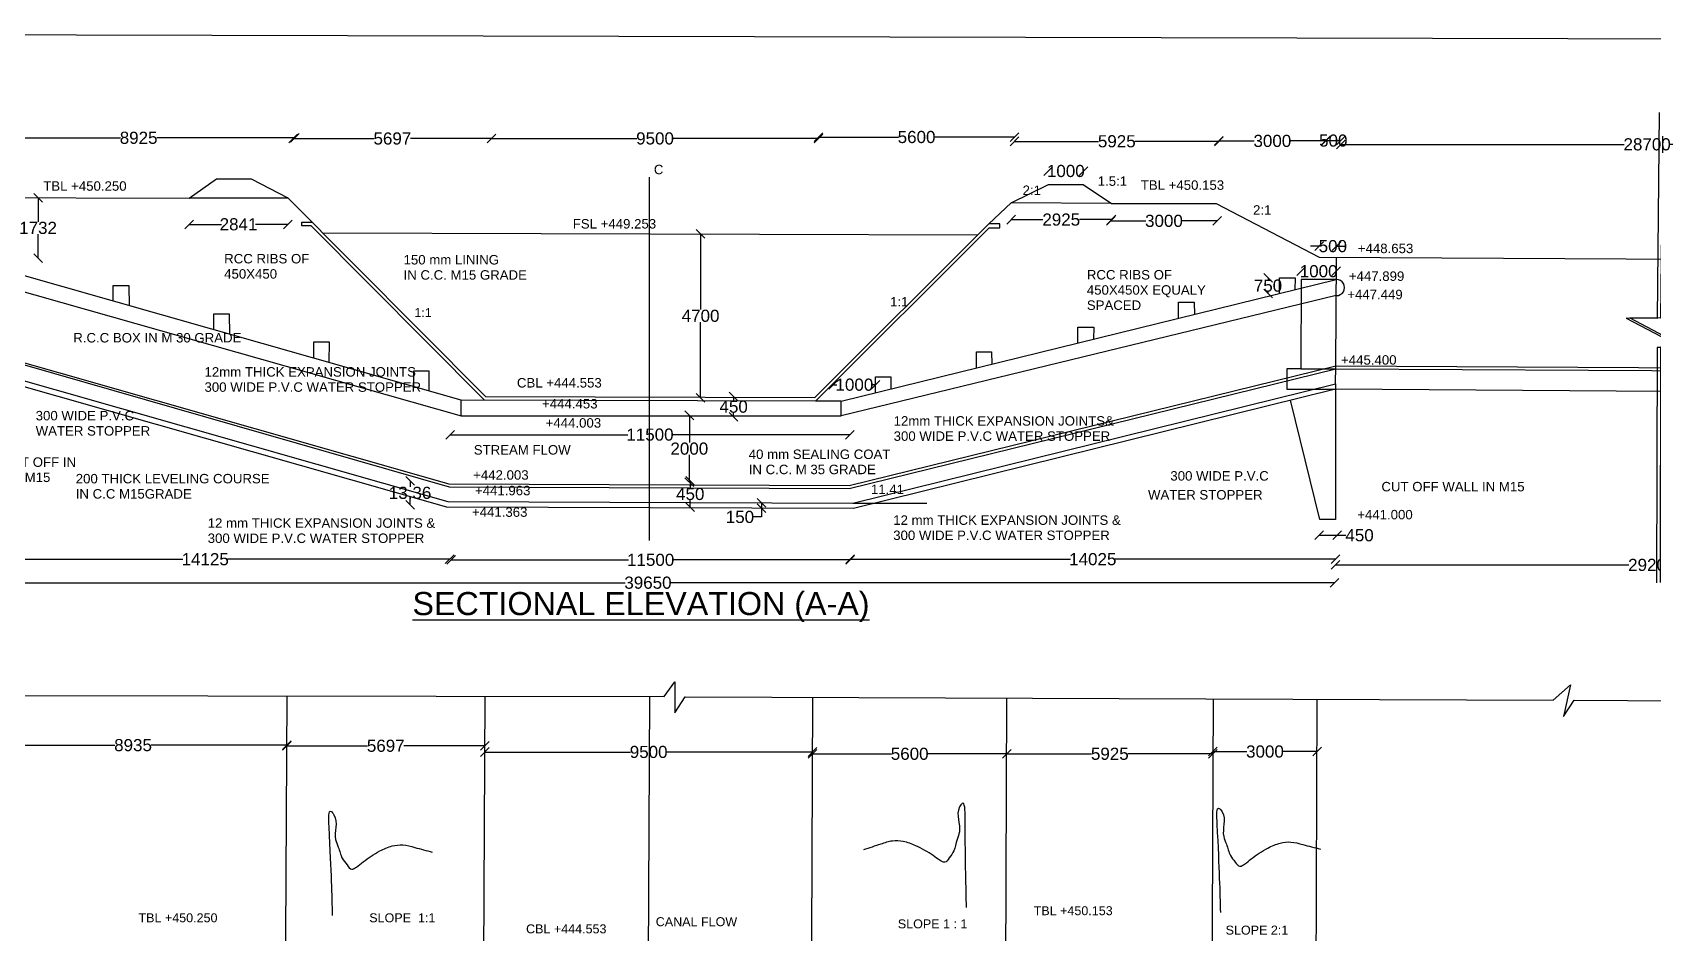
# Model space of a CAD drawing. Header units: metres. Extents: x -12667 to 104503, y -113799 to 12846.
# Drawn here: x 13412 to 60104, y -13110 to 12846 of the extents above; entities that cross this region are included whole.
import ezdxf

# ---------------------------------------------------------------- set-up
doc = ezdxf.new("R2010")
doc.units = ezdxf.units.M
doc.header["$MEASUREMENT"] = 0
doc.layers.add('DRAWING', color=7, linetype='Continuous')
doc.layers.get('0').off()
doc.styles.get("Standard").update_dxf_attribs({"font": 'ARIAL_1.TTF'})
doc.dimstyles.get("Standard").update_dxf_attribs({"dimtxt": 350, "dimasz": 250, "dimexe": 0.18, "dimexo": 0.0625, "dimgap": 0.09, "dimtad": 0, "dimtih": 1, "dimtoh": 1, "dimdec": 0, "dimzin": 0, "dimdsep": 46, "dimtxsty": 'Standard', "dimblk": 'OBLIQUE', "dimcen": 0, "dimse1": 1, "dimse2": 1, "dimadec": 0, "dimazin": 0, "dimtfac": 1, "dimtdec": 0, "dimtofl": 0, "dimtmove": 0, "dimatfit": 3, "dimfxl": 0, "dimtolj": 1, "dimtzin": 0, "dimarcsym": 0})

# ---------------------------------------------------------------- blocks, each defined once
blk = doc.blocks.new('_Oblique')
at = {"color": 0, "linetype": 'ByBlock', "lineweight": -2}
blk.add_line((-0.5, -0.5), (0.5, 0.5), dxfattribs=at)
blk = doc.blocks.new('*D31')
at = {"layer": 'Defpoints', "color": 0}
for p in [(20967, 9809), (11975, 9800), (20967, 9800)]:
    blk.add_point(p, dxfattribs=at)
at = {"layer": 'DRAWING', "color": 0, "lineweight": -2}
for p, q in [((11975, 9809), (15947, 9809)), ((20967, 9809), (16995, 9809))]:
    blk.add_line(p, q, dxfattribs=at)
at = {"layer": 'DRAWING', "color": 0, "lineweight": -2, "xscale": 250, "yscale": 250, "zscale": 250, "rotation": 180}
blk.add_blockref('_Oblique', (11975, 9809), dxfattribs=at)
at = {"layer": 'DRAWING', "color": 0, "lineweight": -2, "xscale": 250, "yscale": 250, "zscale": 250}
blk.add_blockref('_Oblique', (20967, 9809), dxfattribs=at)
at = {"layer": 'DRAWING', "color": 0, "insert": (16471, 9809), "char_height": 350, "attachment_point": 5}
blk.add_mtext('\\A1;8925', dxfattribs=at)
blk = doc.blocks.new('*D32')
at = {"layer": 'Defpoints', "color": 0}
for p in [(20926, 9809), (26632, 9809), (26632, 9789)]:
    blk.add_point(p, dxfattribs=at)
at = {"layer": 'DRAWING', "color": 0, "lineweight": -2}
for p, q in [((20926, 9789), (23256, 9789)), ((26632, 9789), (24302, 9789))]:
    blk.add_line(p, q, dxfattribs=at)
at = {"layer": 'DRAWING', "color": 0, "lineweight": -2, "xscale": 250, "yscale": 250, "zscale": 250, "rotation": 180}
blk.add_blockref('_Oblique', (20926, 9789), dxfattribs=at)
at = {"layer": 'DRAWING', "color": 0, "lineweight": -2, "xscale": 250, "yscale": 250, "zscale": 250}
blk.add_blockref('_Oblique', (26632, 9789), dxfattribs=at)
at = {"layer": 'DRAWING', "color": 0, "insert": (23779, 9789), "char_height": 350, "attachment_point": 5}
blk.add_mtext('\\A1;5697', dxfattribs=at)
blk = doc.blocks.new('*D33')
at = {"layer": 'Defpoints', "color": 0}
for p in [(26632, 9789), (36056, 9791), (36056, 9789)]:
    blk.add_point(p, dxfattribs=at)
at = {"layer": 'DRAWING', "color": 0, "lineweight": -2}
for p, q in [((26632, 9791), (30822, 9791)), ((36056, 9791), (31866, 9791))]:
    blk.add_line(p, q, dxfattribs=at)
at = {"layer": 'DRAWING', "color": 0, "lineweight": -2, "xscale": 250, "yscale": 250, "zscale": 250, "rotation": 180}
blk.add_blockref('_Oblique', (26632, 9791), dxfattribs=at)
at = {"layer": 'DRAWING', "color": 0, "lineweight": -2, "xscale": 250, "yscale": 250, "zscale": 250}
blk.add_blockref('_Oblique', (36056, 9791), dxfattribs=at)
at = {"layer": 'DRAWING', "color": 0, "insert": (31344, 9791), "char_height": 350, "attachment_point": 5}
blk.add_mtext('\\A1;9500', dxfattribs=at)
blk = doc.blocks.new('*D34')
at = {"layer": 'Defpoints', "color": 0}
for p in [(41698, 9832), (36056, 9791), (41698, 9791)]:
    blk.add_point(p, dxfattribs=at)
at = {"layer": 'DRAWING', "color": 0, "lineweight": -2}
for p, q in [((36056, 9832), (38355, 9832)), ((41698, 9832), (39399, 9832))]:
    blk.add_line(p, q, dxfattribs=at)
at = {"layer": 'DRAWING', "color": 0, "lineweight": -2, "xscale": 250, "yscale": 250, "zscale": 250, "rotation": 180}
blk.add_blockref('_Oblique', (36056, 9832), dxfattribs=at)
at = {"layer": 'DRAWING', "color": 0, "lineweight": -2, "xscale": 250, "yscale": 250, "zscale": 250}
blk.add_blockref('_Oblique', (41698, 9832), dxfattribs=at)
at = {"layer": 'DRAWING', "color": 0, "insert": (38877, 9832), "char_height": 350, "attachment_point": 5}
blk.add_mtext('\\A1;5600', dxfattribs=at)
blk = doc.blocks.new('*D35')
at = {"layer": 'Defpoints', "color": 0}
for p in [(41698, 9791), (47587, 9791), (47587, 9709)]:
    blk.add_point(p, dxfattribs=at)
at = {"layer": 'DRAWING', "color": 0, "lineweight": -2}
for p, q in [((41698, 9709), (44118, 9709)), ((47587, 9709), (45167, 9709))]:
    blk.add_line(p, q, dxfattribs=at)
at = {"layer": 'DRAWING', "color": 0, "lineweight": -2, "xscale": 250, "yscale": 250, "zscale": 250, "rotation": 180}
blk.add_blockref('_Oblique', (41698, 9709), dxfattribs=at)
at = {"layer": 'DRAWING', "color": 0, "lineweight": -2, "xscale": 250, "yscale": 250, "zscale": 250}
blk.add_blockref('_Oblique', (47587, 9709), dxfattribs=at)
at = {"layer": 'DRAWING', "color": 0, "insert": (44643, 9709), "char_height": 350, "attachment_point": 5}
blk.add_mtext('\\A1;5925', dxfattribs=at)
blk = doc.blocks.new('*D36')
at = {"layer": 'Defpoints', "color": 0}
for p in [(47587, 9709), (50661, 9719), (50661, 9709)]:
    blk.add_point(p, dxfattribs=at)
at = {"layer": 'DRAWING', "color": 0, "lineweight": -2}
for p, q in [((47587, 9719), (48602, 9719)), ((50661, 9719), (49646, 9719))]:
    blk.add_line(p, q, dxfattribs=at)
at = {"layer": 'DRAWING', "color": 0, "lineweight": -2, "xscale": 250, "yscale": 250, "zscale": 250, "rotation": 180}
blk.add_blockref('_Oblique', (47587, 9719), dxfattribs=at)
at = {"layer": 'DRAWING', "color": 0, "lineweight": -2, "xscale": 250, "yscale": 250, "zscale": 250}
blk.add_blockref('_Oblique', (50661, 9719), dxfattribs=at)
at = {"layer": 'DRAWING', "color": 0, "insert": (49124, 9719), "char_height": 350, "attachment_point": 5}
blk.add_mtext('\\A1;3000', dxfattribs=at)
blk = doc.blocks.new('*D37')
at = {"layer": 'Defpoints', "color": 0}
for p in [(50661, 9709), (51095, 9729), (51095, 9709)]:
    blk.add_point(p, dxfattribs=at)
at = {"layer": 'DRAWING', "color": 0, "lineweight": -2}
blk.add_line((50661, 9729), (51095, 9729), dxfattribs=at)
at = {"layer": 'DRAWING', "color": 0, "lineweight": -2, "xscale": 250, "yscale": 250, "zscale": 250, "rotation": 180}
blk.add_blockref('_Oblique', (50661, 9729), dxfattribs=at)
at = {"layer": 'DRAWING', "color": 0, "lineweight": -2, "xscale": 250, "yscale": 250, "zscale": 250}
blk.add_blockref('_Oblique', (51095, 9729), dxfattribs=at)
at = {"layer": 'DRAWING', "color": 0, "insert": (50878, 9729), "char_height": 350, "attachment_point": 5}
blk.add_mtext('\\A1;500', dxfattribs=at)
blk = doc.blocks.new('*D38')
at = {"layer": 'Defpoints', "color": 0}
for p in [(51095, 9729), (68740, 9729), (68740, 9621)]:
    blk.add_point(p, dxfattribs=at)
at = {"layer": 'DRAWING', "color": 0, "lineweight": -2}
for p, q in [((51095, 9621), (59257, 9621)), ((68740, 9621), (60579, 9621))]:
    blk.add_line(p, q, dxfattribs=at)
at = {"layer": 'DRAWING', "color": 0, "lineweight": -2, "xscale": 250, "yscale": 250, "zscale": 250, "rotation": 180}
blk.add_blockref('_Oblique', (51095, 9621), dxfattribs=at)
at = {"layer": 'DRAWING', "color": 0, "lineweight": -2, "xscale": 250, "yscale": 250, "zscale": 250}
blk.add_blockref('_Oblique', (68740, 9621), dxfattribs=at)
at = {"layer": 'DRAWING', "color": 0, "insert": (59918, 9621), "char_height": 350, "attachment_point": 5}
blk.add_mtext('\\A1;28700', dxfattribs=at)
blk = doc.blocks.new('*D50')
at = {"layer": 'Defpoints', "color": 0}
for p in [(17927, 8072), (20768, 8079), (20768, 7318)]:
    blk.add_point(p, dxfattribs=at)
at = {"layer": 'DRAWING', "color": 0, "lineweight": -2}
for p, q in [((17927, 7318), (18856, 7318)), ((20768, 7318), (19840, 7318))]:
    blk.add_line(p, q, dxfattribs=at)
at = {"layer": 'DRAWING', "color": 0, "lineweight": -2, "xscale": 250, "yscale": 250, "zscale": 250, "rotation": 180}
blk.add_blockref('_Oblique', (17927, 7318), dxfattribs=at)
at = {"layer": 'DRAWING', "color": 0, "lineweight": -2, "xscale": 250, "yscale": 250, "zscale": 250}
blk.add_blockref('_Oblique', (20768, 7318), dxfattribs=at)
at = {"layer": 'DRAWING', "color": 0, "insert": (19348, 7318), "char_height": 350, "attachment_point": 5}
blk.add_mtext('\\A1;2841', dxfattribs=at)
blk = doc.blocks.new('*D51')
at = {"layer": 'Defpoints', "color": 0}
for p in [(13485, 8084), (13485, 6344), (13575, 6344)]:
    blk.add_point(p, dxfattribs=at)
at = {"layer": 'DRAWING', "color": 0, "lineweight": -2}
for p, q in [((13575, 8084), (13575, 7393)), ((13575, 6344), (13575, 7035))]:
    blk.add_line(p, q, dxfattribs=at)
at = {"layer": 'DRAWING', "color": 0, "lineweight": -2, "xscale": 250, "yscale": 250, "zscale": 250}
for p, rotation in [((13575, 8084), 90), ((13575, 6344), 270)]:
    blk.add_blockref('_Oblique', p, dxfattribs=dict(at, rotation=rotation))
at = {"layer": 'DRAWING', "color": 0, "insert": (13575, 7214), "char_height": 350, "attachment_point": 5}
blk.add_mtext('\\A1;1732', dxfattribs=at)
blk = doc.blocks.new('*D54')
at = {"layer": 'Defpoints', "color": 0}
for p in [(36479, 2735), (37692, 2698), (37692, 2698)]:
    blk.add_point(p, dxfattribs=at)
at = {"layer": 'DRAWING', "color": 0, "lineweight": -2}
for p, q in [((36479, 2698), (36580, 2698)), ((37692, 2698), (37591, 2698))]:
    blk.add_line(p, q, dxfattribs=at)
at = {"layer": 'DRAWING', "color": 0, "lineweight": -2, "xscale": 250, "yscale": 250, "zscale": 250, "rotation": 180}
blk.add_blockref('_Oblique', (36479, 2698), dxfattribs=at)
at = {"layer": 'DRAWING', "color": 0, "lineweight": -2, "xscale": 250, "yscale": 250, "zscale": 250}
blk.add_blockref('_Oblique', (37692, 2698), dxfattribs=at)
at = {"layer": 'DRAWING', "color": 0, "insert": (37086, 2698), "char_height": 350, "attachment_point": 5}
blk.add_mtext('\\A1;1000', dxfattribs=at)
blk = doc.blocks.new('*D55')
at = {"layer": 'Defpoints', "color": 0}
for p in [(41597, 7942), (44491, 7921), (44491, 7453)]:
    blk.add_point(p, dxfattribs=at)
at = {"layer": 'DRAWING', "color": 0, "lineweight": -2}
for p, q in [((41597, 7453), (42517, 7453)), ((44491, 7453), (43571, 7453))]:
    blk.add_line(p, q, dxfattribs=at)
at = {"layer": 'DRAWING', "color": 0, "lineweight": -2, "xscale": 250, "yscale": 250, "zscale": 250, "rotation": 180}
blk.add_blockref('_Oblique', (41597, 7453), dxfattribs=at)
at = {"layer": 'DRAWING', "color": 0, "lineweight": -2, "xscale": 250, "yscale": 250, "zscale": 250}
blk.add_blockref('_Oblique', (44491, 7453), dxfattribs=at)
at = {"layer": 'DRAWING', "color": 0, "insert": (43044, 7453), "char_height": 350, "attachment_point": 5}
blk.add_mtext('\\A1;2925', dxfattribs=at)
blk = doc.blocks.new('*D56')
at = {"layer": 'Defpoints', "color": 0}
for p in [(44471, 7453), (47532, 7453), (47532, 7417)]:
    blk.add_point(p, dxfattribs=at)
at = {"layer": 'DRAWING', "color": 0, "lineweight": -2}
for p, q in [((44471, 7417), (45480, 7417)), ((47532, 7417), (46524, 7417))]:
    blk.add_line(p, q, dxfattribs=at)
at = {"layer": 'DRAWING', "color": 0, "lineweight": -2, "xscale": 250, "yscale": 250, "zscale": 250, "rotation": 180}
blk.add_blockref('_Oblique', (44471, 7417), dxfattribs=at)
at = {"layer": 'DRAWING', "color": 0, "lineweight": -2, "xscale": 250, "yscale": 250, "zscale": 250}
blk.add_blockref('_Oblique', (47532, 7417), dxfattribs=at)
at = {"layer": 'DRAWING', "color": 0, "insert": (46002, 7417), "char_height": 350, "attachment_point": 5}
blk.add_mtext('\\A1;3000', dxfattribs=at)
blk = doc.blocks.new('*D57')
at = {"layer": 'Defpoints', "color": 0}
for p in [(50969, 6689), (50468, 6373), (50969, 6371)]:
    blk.add_point(p, dxfattribs=at)
at = {"layer": 'DRAWING', "color": 0, "lineweight": -2}
for p, q in [((50468, 6689), (50218, 6689)), ((50969, 6689), (51219, 6689))]:
    blk.add_line(p, q, dxfattribs=at)
at = {"layer": 'DRAWING', "color": 0, "lineweight": -2, "xscale": 250, "yscale": 250, "zscale": 250}
blk.add_blockref('_Oblique', (50468, 6689), dxfattribs=at)
at = {"layer": 'DRAWING', "color": 0, "lineweight": -2, "xscale": 250, "yscale": 250, "zscale": 250, "rotation": 180}
blk.add_blockref('_Oblique', (50969, 6689), dxfattribs=at)
at = {"layer": 'DRAWING', "color": 0, "insert": (50866, 6689), "char_height": 350, "attachment_point": 5}
blk.add_mtext('\\A1;500', dxfattribs=at)
blk = doc.blocks.new('*D58')
at = {"layer": 'Defpoints', "color": 0}
for p in [(49950, 5731), (50965, 5966), (50965, 5728)]:
    blk.add_point(p, dxfattribs=at)
at = {"layer": 'DRAWING', "color": 0, "lineweight": -2}
for p, q in [((49950, 5966), (49952, 5966)), ((50965, 5966), (50963, 5966))]:
    blk.add_line(p, q, dxfattribs=at)
at = {"layer": 'DRAWING', "color": 0, "lineweight": -2, "xscale": 250, "yscale": 250, "zscale": 250, "rotation": 180}
blk.add_blockref('_Oblique', (49950, 5966), dxfattribs=at)
at = {"layer": 'DRAWING', "color": 0, "lineweight": -2, "xscale": 250, "yscale": 250, "zscale": 250}
blk.add_blockref('_Oblique', (50965, 5966), dxfattribs=at)
at = {"layer": 'DRAWING', "color": 0, "insert": (50457, 5966), "char_height": 350, "attachment_point": 5}
blk.add_mtext('\\A1;1000', dxfattribs=at)
blk = doc.blocks.new('*D59')
at = {"layer": 'Defpoints', "color": 0}
for p in [(49327, 5776), (48999, 5326), (49327, 5326)]:
    blk.add_point(p, dxfattribs=at)
at = {"layer": 'DRAWING', "color": 0, "lineweight": -2}
for p, q in [((48999, 5776), (48999, 5729)), ((48999, 5326), (48999, 5372))]:
    blk.add_line(p, q, dxfattribs=at)
at = {"layer": 'DRAWING', "color": 0, "lineweight": -2, "xscale": 250, "yscale": 250, "zscale": 250}
for p, rotation in [((48999, 5776), 90), ((48999, 5326), 270)]:
    blk.add_blockref('_Oblique', p, dxfattribs=dict(at, rotation=rotation))
at = {"layer": 'DRAWING', "color": 0, "insert": (48999, 5551), "char_height": 350, "attachment_point": 5}
blk.add_mtext('\\A1;750', dxfattribs=at)
blk = doc.blocks.new('*D66')
at = {"layer": 'Defpoints', "color": 0}
for p in [(25442, 1217), (36954, 1260), (36954, 1217)]:
    blk.add_point(p, dxfattribs=at)
at = {"layer": 'DRAWING', "color": 0, "lineweight": -2}
for p, q in [((25442, 1260), (30557, 1260)), ((36954, 1260), (31840, 1260))]:
    blk.add_line(p, q, dxfattribs=at)
at = {"layer": 'DRAWING', "color": 0, "lineweight": -2, "xscale": 250, "yscale": 250, "zscale": 250, "rotation": 180}
blk.add_blockref('_Oblique', (25442, 1260), dxfattribs=at)
at = {"layer": 'DRAWING', "color": 0, "lineweight": -2, "xscale": 250, "yscale": 250, "zscale": 250}
blk.add_blockref('_Oblique', (36954, 1260), dxfattribs=at)
at = {"layer": 'DRAWING', "color": 0, "insert": (31198, 1260), "char_height": 350, "attachment_point": 5}
blk.add_mtext('\\A1;11500', dxfattribs=at)
blk = doc.blocks.new('*D70')
at = {"layer": 'Defpoints', "color": 0}
for p in [(11347, -2302), (25429, -2302), (25429, -2329)]:
    blk.add_point(p, dxfattribs=at)
at = {"layer": 'DRAWING', "color": 0, "lineweight": -2}
for p, q in [((11347, -2329), (17745, -2329)), ((25429, -2329), (19032, -2329))]:
    blk.add_line(p, q, dxfattribs=at)
at = {"layer": 'DRAWING', "color": 0, "lineweight": -2, "xscale": 250, "yscale": 250, "zscale": 250, "rotation": 180}
blk.add_blockref('_Oblique', (11347, -2329), dxfattribs=at)
at = {"layer": 'DRAWING', "color": 0, "lineweight": -2, "xscale": 250, "yscale": 250, "zscale": 250}
blk.add_blockref('_Oblique', (25429, -2329), dxfattribs=at)
at = {"layer": 'DRAWING', "color": 0, "insert": (18388, -2329), "char_height": 350, "attachment_point": 5}
blk.add_mtext('\\A1;14125', dxfattribs=at)
blk = doc.blocks.new('*D71')
at = {"layer": 'Defpoints', "color": 0}
for p in [(25474, -2329), (36963, -2329), (36963, -2346)]:
    blk.add_point(p, dxfattribs=at)
at = {"layer": 'DRAWING', "color": 0, "lineweight": -2}
for p, q in [((25474, -2346), (30576, -2346)), ((36963, -2346), (31860, -2346))]:
    blk.add_line(p, q, dxfattribs=at)
at = {"layer": 'DRAWING', "color": 0, "lineweight": -2, "xscale": 250, "yscale": 250, "zscale": 250, "rotation": 180}
blk.add_blockref('_Oblique', (25474, -2346), dxfattribs=at)
at = {"layer": 'DRAWING', "color": 0, "lineweight": -2, "xscale": 250, "yscale": 250, "zscale": 250}
blk.add_blockref('_Oblique', (36963, -2346), dxfattribs=at)
at = {"layer": 'DRAWING', "color": 0, "insert": (31218, -2346), "char_height": 350, "attachment_point": 5}
blk.add_mtext('\\A1;11500', dxfattribs=at)
blk = doc.blocks.new('*D72')
at = {"layer": 'Defpoints', "color": 0}
for p in [(50942, -2327), (36963, -2346), (50942, -2346)]:
    blk.add_point(p, dxfattribs=at)
at = {"layer": 'DRAWING', "color": 0, "lineweight": -2}
for p, q in [((36963, -2327), (43309, -2327)), ((50942, -2327), (44596, -2327))]:
    blk.add_line(p, q, dxfattribs=at)
at = {"layer": 'DRAWING', "color": 0, "lineweight": -2, "xscale": 250, "yscale": 250, "zscale": 250, "rotation": 180}
blk.add_blockref('_Oblique', (36963, -2327), dxfattribs=at)
at = {"layer": 'DRAWING', "color": 0, "lineweight": -2, "xscale": 250, "yscale": 250, "zscale": 250}
blk.add_blockref('_Oblique', (50942, -2327), dxfattribs=at)
at = {"layer": 'DRAWING', "color": 0, "insert": (43952, -2327), "char_height": 350, "attachment_point": 5}
blk.add_mtext('\\A1;14025', dxfattribs=at)
blk = doc.blocks.new('*D73')
at = {"layer": 'Defpoints', "color": 0}
for p in [(50942, -2346), (69160, -2346), (69160, -2493)]:
    blk.add_point(p, dxfattribs=at)
at = {"layer": 'DRAWING', "color": 0, "lineweight": -2}
for p, q in [((50942, -2493), (59390, -2493)), ((69160, -2493), (60712, -2493))]:
    blk.add_line(p, q, dxfattribs=at)
at = {"layer": 'DRAWING', "color": 0, "lineweight": -2, "xscale": 250, "yscale": 250, "zscale": 250, "rotation": 180}
blk.add_blockref('_Oblique', (50942, -2493), dxfattribs=at)
at = {"layer": 'DRAWING', "color": 0, "lineweight": -2, "xscale": 250, "yscale": 250, "zscale": 250}
blk.add_blockref('_Oblique', (69160, -2493), dxfattribs=at)
at = {"layer": 'DRAWING', "color": 0, "insert": (60051, -2493), "char_height": 350, "attachment_point": 5}
blk.add_mtext('\\A1;29200', dxfattribs=at)
blk = doc.blocks.new('*D75')
at = {"layer": 'Defpoints', "color": 0}
for p in [(50472, -1654), (50992, -1639), (50992, -1654)]:
    blk.add_point(p, dxfattribs=at)
at = {"layer": 'DRAWING', "color": 0, "lineweight": -2}
for p, q in [((50472, -1639), (50992, -1639)), ((50992, -1639), (51242, -1639))]:
    blk.add_line(p, q, dxfattribs=at)
at = {"layer": 'DRAWING', "color": 0, "lineweight": -2, "xscale": 250, "yscale": 250, "zscale": 250, "rotation": 180}
blk.add_blockref('_Oblique', (50472, -1639), dxfattribs=at)
at = {"layer": 'DRAWING', "color": 0, "lineweight": -2, "xscale": 250, "yscale": 250, "zscale": 250}
blk.add_blockref('_Oblique', (50992, -1639), dxfattribs=at)
at = {"layer": 'DRAWING', "color": 0, "insert": (51635, -1639), "char_height": 350, "attachment_point": 5}
blk.add_mtext('\\A1;450', dxfattribs=at)
blk = doc.blocks.new('*D76')
at = {"layer": 'Defpoints', "color": 0}
for p in [(11362, -2976), (11362, -3005), (50918, -2976)]:
    blk.add_point(p, dxfattribs=at)
at = {"layer": 'DRAWING', "color": 0, "lineweight": -2}
for p, q in [((11362, -3005), (30482, -3005)), ((50918, -3005), (31798, -3005))]:
    blk.add_line(p, q, dxfattribs=at)
at = {"layer": 'DRAWING', "color": 0, "lineweight": -2, "xscale": 250, "yscale": 250, "zscale": 250, "rotation": 180}
blk.add_blockref('_Oblique', (11362, -3005), dxfattribs=at)
at = {"layer": 'DRAWING', "color": 0, "lineweight": -2, "xscale": 250, "yscale": 250, "zscale": 250}
blk.add_blockref('_Oblique', (50918, -3005), dxfattribs=at)
at = {"layer": 'DRAWING', "color": 0, "insert": (31140, -3005), "char_height": 350, "attachment_point": 5}
blk.add_mtext('\\A1;39650', dxfattribs=at)
blk = doc.blocks.new('*D77')
at = {"layer": 'Defpoints', "color": 0}
for p in [(11884, -7791), (20736, -7684), (20736, -7837)]:
    blk.add_point(p, dxfattribs=at)
at = {"layer": 'DRAWING', "color": 0, "lineweight": -2}
for p, q in [((11884, -7684), (15786, -7684)), ((20736, -7684), (16834, -7684))]:
    blk.add_line(p, q, dxfattribs=at)
at = {"layer": 'DRAWING', "color": 0, "lineweight": -2, "xscale": 250, "yscale": 250, "zscale": 250, "rotation": 180}
blk.add_blockref('_Oblique', (11884, -7684), dxfattribs=at)
at = {"layer": 'DRAWING', "color": 0, "lineweight": -2, "xscale": 250, "yscale": 250, "zscale": 250}
blk.add_blockref('_Oblique', (20736, -7684), dxfattribs=at)
at = {"layer": 'DRAWING', "color": 0, "insert": (16310, -7684), "char_height": 350, "attachment_point": 5}
blk.add_mtext('\\A1;8935', dxfattribs=at)
blk = doc.blocks.new('*D78')
at = {"layer": 'Defpoints', "color": 0}
for p in [(20737, -7690), (26438, -7702), (26438, -7721)]:
    blk.add_point(p, dxfattribs=at)
at = {"layer": 'DRAWING', "color": 0, "lineweight": -2}
for p, q in [((20737, -7702), (23065, -7702)), ((26438, -7702), (24110, -7702))]:
    blk.add_line(p, q, dxfattribs=at)
at = {"layer": 'DRAWING', "color": 0, "lineweight": -2, "xscale": 250, "yscale": 250, "zscale": 250, "rotation": 180}
blk.add_blockref('_Oblique', (20737, -7702), dxfattribs=at)
at = {"layer": 'DRAWING', "color": 0, "lineweight": -2, "xscale": 250, "yscale": 250, "zscale": 250}
blk.add_blockref('_Oblique', (26438, -7702), dxfattribs=at)
at = {"layer": 'DRAWING', "color": 0, "insert": (23588, -7702), "char_height": 350, "attachment_point": 5}
blk.add_mtext('\\A1;5697', dxfattribs=at)
blk = doc.blocks.new('*D79')
at = {"layer": 'Defpoints', "color": 0}
for p in [(26438, -7702), (35882, -7739), (35882, -7880)]:
    blk.add_point(p, dxfattribs=at)
at = {"layer": 'DRAWING', "color": 0, "lineweight": -2}
for p, q in [((26438, -7880), (30638, -7880)), ((35882, -7880), (31682, -7880))]:
    blk.add_line(p, q, dxfattribs=at)
at = {"layer": 'DRAWING', "color": 0, "lineweight": -2, "xscale": 250, "yscale": 250, "zscale": 250, "rotation": 180}
blk.add_blockref('_Oblique', (26438, -7880), dxfattribs=at)
at = {"layer": 'DRAWING', "color": 0, "lineweight": -2, "xscale": 250, "yscale": 250, "zscale": 250}
blk.add_blockref('_Oblique', (35882, -7880), dxfattribs=at)
at = {"layer": 'DRAWING', "color": 0, "insert": (31160, -7880), "char_height": 350, "attachment_point": 5}
blk.add_mtext('\\A1;9500', dxfattribs=at)
blk = doc.blocks.new('*D80')
at = {"layer": 'Defpoints', "color": 0}
for p in [(35882, -7911), (41473, -7933), (41473, -7933)]:
    blk.add_point(p, dxfattribs=at)
at = {"layer": 'DRAWING', "color": 0, "lineweight": -2}
for p, q in [((35882, -7933), (38155, -7933)), ((41473, -7933), (39200, -7933))]:
    blk.add_line(p, q, dxfattribs=at)
at = {"layer": 'DRAWING', "color": 0, "lineweight": -2, "xscale": 250, "yscale": 250, "zscale": 250, "rotation": 180}
blk.add_blockref('_Oblique', (35882, -7933), dxfattribs=at)
at = {"layer": 'DRAWING', "color": 0, "lineweight": -2, "xscale": 250, "yscale": 250, "zscale": 250}
blk.add_blockref('_Oblique', (41473, -7933), dxfattribs=at)
at = {"layer": 'DRAWING', "color": 0, "insert": (38678, -7933), "char_height": 350, "attachment_point": 5}
blk.add_mtext('\\A1;5600', dxfattribs=at)
blk = doc.blocks.new('*D81')
at = {"layer": 'Defpoints', "color": 0}
for p in [(41473, -7933), (47410, -7933), (47410, -7958)]:
    blk.add_point(p, dxfattribs=at)
at = {"layer": 'DRAWING', "color": 0, "lineweight": -2}
for p, q in [((41473, -7933), (43918, -7933)), ((47410, -7933), (44966, -7933))]:
    blk.add_line(p, q, dxfattribs=at)
at = {"layer": 'DRAWING', "color": 0, "lineweight": -2, "xscale": 250, "yscale": 250, "zscale": 250, "rotation": 180}
blk.add_blockref('_Oblique', (41473, -7933), dxfattribs=at)
at = {"layer": 'DRAWING', "color": 0, "lineweight": -2, "xscale": 250, "yscale": 250, "zscale": 250}
blk.add_blockref('_Oblique', (47410, -7933), dxfattribs=at)
at = {"layer": 'DRAWING', "color": 0, "insert": (44442, -7933), "char_height": 350, "attachment_point": 5}
blk.add_mtext('\\A1;5925', dxfattribs=at)
blk = doc.blocks.new('*D82')
at = {"layer": 'Defpoints', "color": 0}
for p in [(50413, -7868), (47410, -7958), (50413, -7970)]:
    blk.add_point(p, dxfattribs=at)
at = {"layer": 'DRAWING', "color": 0, "lineweight": -2}
for p, q in [((47410, -7868), (48389, -7868)), ((50413, -7868), (49433, -7868))]:
    blk.add_line(p, q, dxfattribs=at)
at = {"layer": 'DRAWING', "color": 0, "lineweight": -2, "xscale": 250, "yscale": 250, "zscale": 250, "rotation": 180}
blk.add_blockref('_Oblique', (47410, -7868), dxfattribs=at)
at = {"layer": 'DRAWING', "color": 0, "lineweight": -2, "xscale": 250, "yscale": 250, "zscale": 250}
blk.add_blockref('_Oblique', (50413, -7868), dxfattribs=at)
at = {"layer": 'DRAWING', "color": 0, "insert": (48911, -7868), "char_height": 350, "attachment_point": 5}
blk.add_mtext('\\A1;3000', dxfattribs=at)
blk = doc.blocks.new('*D136')
at = {"layer": 'Defpoints', "color": 0}
for p in [(32532, 7046), (32532, 2318), (32656, 2318)]:
    blk.add_point(p, dxfattribs=at)
at = {"layer": 'DRAWING', "color": 0, "lineweight": -2}
for p, q in [((32656, 7046), (32656, 4861)), ((32656, 2318), (32656, 4503))]:
    blk.add_line(p, q, dxfattribs=at)
at = {"layer": 'DRAWING', "color": 0, "lineweight": -2, "xscale": 250, "yscale": 250, "zscale": 250}
for p, rotation in [((32656, 7046), 90), ((32656, 2318), 270)]:
    blk.add_blockref('_Oblique', p, dxfattribs=dict(at, rotation=rotation))
at = {"layer": 'DRAWING', "color": 0, "insert": (32656, 4682), "char_height": 350, "attachment_point": 5}
blk.add_mtext('\\A1;4700', dxfattribs=at)
blk = doc.blocks.new('*D137')
at = {"layer": 'Defpoints', "color": 0}
for p in [(33657, 2356), (33608, 1775), (33657, 1775)]:
    blk.add_point(p, dxfattribs=at)
at = {"layer": 'DRAWING', "color": 0, "lineweight": -2}
for p, q in [((33608, 2356), (33608, 2244)), ((33608, 1775), (33608, 1887))]:
    blk.add_line(p, q, dxfattribs=at)
at = {"layer": 'DRAWING', "color": 0, "lineweight": -2, "xscale": 250, "yscale": 250, "zscale": 250}
for p, rotation in [((33608, 2356), 90), ((33608, 1775), 270)]:
    blk.add_blockref('_Oblique', p, dxfattribs=dict(at, rotation=rotation))
at = {"layer": 'DRAWING', "color": 0, "insert": (33608, 2065), "char_height": 350, "attachment_point": 5}
blk.add_mtext('\\A1;450', dxfattribs=at)
blk = doc.blocks.new('*D138')
at = {"layer": 'Defpoints', "color": 0}
for p in [(32532, 1817), (32332, -106), (32532, -106)]:
    blk.add_point(p, dxfattribs=at)
at = {"layer": 'DRAWING', "color": 0, "lineweight": -2}
for p, q in [((32332, 1817), (32332, 1034)), ((32332, -106), (32332, 677))]:
    blk.add_line(p, q, dxfattribs=at)
at = {"layer": 'DRAWING', "color": 0, "lineweight": -2, "xscale": 250, "yscale": 250, "zscale": 250}
for p, rotation in [((32332, 1817), 90), ((32332, -106), 270)]:
    blk.add_blockref('_Oblique', p, dxfattribs=dict(at, rotation=rotation))
at = {"layer": 'DRAWING', "color": 0, "insert": (32332, 856), "char_height": 350, "attachment_point": 5}
blk.add_mtext('\\A1;2000', dxfattribs=at)
blk = doc.blocks.new('*D139')
at = {"layer": 'Defpoints', "color": 0}
for p in [(32324, -74), (32324, -825), (32358, -825)]:
    blk.add_point(p, dxfattribs=at)
at = {"layer": 'DRAWING', "color": 0, "lineweight": -2}
for p, q in [((32358, -74), (32358, -271)), ((32358, -825), (32358, -628))]:
    blk.add_line(p, q, dxfattribs=at)
at = {"layer": 'DRAWING', "color": 0, "lineweight": -2, "xscale": 250, "yscale": 250, "zscale": 250}
for p, rotation in [((32358, -74), 90), ((32358, -825), 270)]:
    blk.add_blockref('_Oblique', p, dxfattribs=dict(at, rotation=rotation))
at = {"layer": 'DRAWING', "color": 0, "insert": (32358, -450), "char_height": 350, "attachment_point": 5}
blk.add_mtext('\\A1;450', dxfattribs=at)
blk = doc.blocks.new('*D140')
at = {"layer": 'Defpoints', "color": 0}
for p in [(34393, -706), (34393, -861), (34409, -861)]:
    blk.add_point(p, dxfattribs=at)
at = {"layer": 'DRAWING', "color": 0, "lineweight": -2}
for p, q in [((34409, -706), (34409, -861)), ((34409, -861), (34409, -1111)), ((34409, -1111), (34159, -1111))]:
    blk.add_line(p, q, dxfattribs=at)
at = {"layer": 'DRAWING', "color": 0, "lineweight": -2, "xscale": 250, "yscale": 250, "zscale": 250}
for p, rotation in [((34409, -706), 90), ((34409, -861), 270)]:
    blk.add_blockref('_Oblique', p, dxfattribs=dict(at, rotation=rotation))
at = {"layer": 'DRAWING', "color": 0, "insert": (33789, -1111), "char_height": 350, "attachment_point": 5}
blk.add_mtext('\\A1;150', dxfattribs=at)
blk = doc.blocks.new('*D141')
at = {"layer": 'Defpoints', "color": 0}
for p in [(42663, 8467), (43687, 8853), (43687, 8467)]:
    blk.add_point(p, dxfattribs=at)
at = {"layer": 'DRAWING', "color": 0, "lineweight": -2}
for p, q in [((42663, 8853), (42670, 8853)), ((43687, 8853), (43681, 8853))]:
    blk.add_line(p, q, dxfattribs=at)
at = {"layer": 'DRAWING', "color": 0, "lineweight": -2, "xscale": 250, "yscale": 250, "zscale": 250, "rotation": 180}
blk.add_blockref('_Oblique', (42663, 8853), dxfattribs=at)
at = {"layer": 'DRAWING', "color": 0, "lineweight": -2, "xscale": 250, "yscale": 250, "zscale": 250}
blk.add_blockref('_Oblique', (43687, 8853), dxfattribs=at)
at = {"layer": 'DRAWING', "color": 0, "insert": (43175, 8853), "char_height": 350, "attachment_point": 5}
blk.add_mtext('\\A1;1000', dxfattribs=at)
blk = doc.blocks.new('*D143')
at = {"layer": 'Defpoints', "color": 0}
for p in [(25083, -68), (24289, -765), (25083, -765)]:
    blk.add_point(p, dxfattribs=at)
at = {"layer": 'DRAWING', "color": 0, "lineweight": -2}
for p, q in [((24289, -68), (24289, -238)), ((24289, -765), (24289, -595))]:
    blk.add_line(p, q, dxfattribs=at)
at = {"layer": 'DRAWING', "color": 0, "lineweight": -2, "xscale": 250, "yscale": 250, "zscale": 250}
for p, rotation in [((24289, -68), 90), ((24289, -765), 270)]:
    blk.add_blockref('_Oblique', p, dxfattribs=dict(at, rotation=rotation))
at = {"layer": 'DRAWING', "color": 0, "insert": (24289, -417), "char_height": 350, "attachment_point": 5}
blk.add_mtext('\\A1;13.36', dxfattribs=at)

msp = doc.modelspace()

# ---------------------------------------------------------------- linework, layer by layer
at = {"layer": 'DRAWING'}
msp.add_lwpolyline([(104503.1, -62679.1), (-12666.6, -62384.4), (-12666.6, 12846.1), (104503.1, 12551.3)], close=True, dxfattribs=at)
for points in [[(60264.5, 10538.8), (60203.1, 4609.8), (59312.3, 4619.2), (60923.9, 3767.7), (60202.9, 3774.8), (60184.8, -3003.1)], [(60368.8, 10542.1), (60307.4, 4613.1), (59416.6, 4622.6), (61028.2, 3771), (60307.2, 3778.2), (60289.1, -2999.8)], [(-10952.4, 7972.1), (11393.7, 7982.7), (11393.7, 8089.8), (17927.1, 8071.8), (18716.4, 8628.5), (19711.4, 8628.5), (20768.2, 8079.3), (17927.1, 8071.8)], [(20768.2, 8079.3), (26463.5, 2359.9), (35947.5, 2329.1), (40955.5, 7328.2), (41597.1, 7941.6), (42675.8, 8466.1), (43677.4, 8466.1), (44491, 7921.4), (41597.1, 7941.6)], [(31187.3, -1788.6), (31187.3, 8673.8)], [(17927.1, 8071.8), (20768.2, 8079.3)], [(44491, 7921.4), (47502.8, 7921), (50467.7, 6373.4), (84073.1, 6191.6)], [(26430.5, 2251.1), (21437.7, 7279.6), (21172.6, 7279.6), (21172.6, 7377.3), (21461, 7383.6)], [(40637.1, 7010.4), (21776.3, 7066.9)], [(35966.8, 2223.7), (40970, 7220.8), (41272.3, 7220.8), (41272.3, 7332), (40959.4, 7332)], [(11343.8, 5895.4), (25762.9, 1801.4), (25759.9, 2253), (11384.2, 6341.7)], [(84061.9, 3053.1), (50951.6, 3237.6), (50968.5, 6370.7)], [(36704, 2223.7), (50965.1, 5728)], [(49327.1, 5325.5), (49327.1, 5775.7), (49782.3, 5775.7), (49773.7, 5435.3)], [(50965.1, 5728), (49949.9, 5730.6), (49948.6, 3156.8), (50950.6, 3158.3)], [(15741.7, 5102.4), (15740.8, 5560.5), (16186.9, 5560.5), (16198.7, 4972.4)], [(50962.6, 5266.8), (36704, 1801.4)], [(18633.8, 4279.8), (18633.8, 4743.9), (19074.3, 4743.9), (19086.2, 4151.1)], [(46417, 4610.5), (46417, 5074.4), (46868.7, 5074.4), (46876.9, 4723.5)], [(43519.8, 3898.6), (43519.8, 4357.2), (43977.9, 4357.2), (43973.3, 4010)], [(50951.6, 3237.6), (36931.5, -211.6), (25415.1, -166.1), (11368.1, 3842.6), (11099.8, 3842.6), (10497.7, 3533.8), (-104.6, 3533.8), (-40.7, 3445.3), (10520.9, 3449.3), (11114.3, 3766.3), (11369.7, 3766.3), (11369.7, 3842.6)], [(11369.7, 3786.2), (25415.3, -238.5), (36938.1, -288.4), (50950.6, 3158.3)], [(21520, 3458.9), (21520, 3936), (21954.9, 3936), (21947.2, 3337.4)], [(69557.5, 2819.3), (69541.5, -118.1), (69086.9, -116.2), (68450.4, 2450.1), (50940.5, 2571.3), (37057.7, -864.1), (25347.5, -825.9), (11382.5, 3151.1), (11394.3, 1629.7), (11830.7, 1623.7), (12155.3, 2931.1), (12193.6, 3085.6), (11381.2, 3315.1), (11382.5, 3151.1)], [(40598.4, 3180.7), (40598.4, 3644.3), (41037.4, 3644.3), (41041.7, 3289.6)], [(12193.6, 3085.6), (25379.5, -660.4), (37040.4, -708.9), (50944.9, 2719.8), (50943.9, 2571.3)], [(24392.8, 2641.8), (24392.8, 3100.4), (24829.1, 3100.4), (24832.4, 2516.8)], [(37692.1, 2466.5), (37692.1, 2929.6), (38133.4, 2929.6), (38135.9, 2575.6)], [(49948.6, 3156.8), (49544.2, 3156.8), (49544.2, 2566.3), (50943.9, 2571.3)], [(50944.9, 2719.8), (50951.6, 3237.6)], [(50950.6, 3158.3), (69144.8, 3056.7)], [(50943.9, 2571.3), (50943.9, -1180.8), (50494.2, -1180.8), (49645, 2250.8)], [(25762.9, 1801.4), (36704, 1801.4), (36704, 2223.7), (35966.8, 2223.7), (25759.9, 2253)], [(37040.4, -708.9), (39175.1, -708.9)], [(-10980.8, -6253.8), (11298.7, -6247.9), (11615.1, -5805.4), (11615.1, -6680.8), (11888.4, -6252.5), (31609.2, -6283.8), (31914.4, -5856.3), (31914.4, -6754.4), (32207.7, -6291), (57211.7, -6389.6), (57712.6, -5945.2), (57510.4, -6855.8), (57819.1, -6387.8), (84001.6, -6554.4)], [(20635.5, -27027.6), (20744.5, -6266.5)], [(26446.3, -6275.6), (26333.8, -27048.2)], [(31090.9, -27065.5), (31195.7, -6283.1)], [(35805.8, -27082.6), (35887.9, -6305.5)], [(41397.8, -27102.9), (41479.8, -6327.6)], [(47417.2, -6351), (47353.2, -21277.8)], [(50351.5, -21363.4), (50365.6, -19899.1), (50419, -6362.8)]]:
    msp.add_lwpolyline(points, dxfattribs=at)
msp.add_arc((50971.3, 5497.4), 230.7, 267.82141, 91.5586, dxfattribs=at)
for points in [[(40316.2, -12360), (40274.3, -9801.8), (40189.2, -9361.1), (40116.5, -9461.6), (40108.7, -10178.4), (40042.8, -10398.9), (39947, -10729.4), (39819.7, -10929.2), (39688.3, -11057), (39552.8, -11004.5), (39352.1, -10865.3), (38853.9, -10580.3), (38491.4, -10456.3), (38183.3, -10443.6), (37845, -10534.9), (37347.9, -10695.4)], [(22059.1, -12590.3), (21956.8, -10033.8), (22017, -9589), (22095.2, -9685.2), (22143.3, -10400.5), (22221.5, -10616.8), (22335.8, -10941.4), (22474.2, -11133.8), (22612.6, -11254), (22745, -11193.9), (22937.5, -11043.6), (23418.8, -10731), (23773.8, -10586.8), (24080.6, -10556.7), (24423.5, -10628.9), (24928.9, -10761.1)], [(47638.1, -12506), (47535.8, -9949.5), (47596, -9504.8), (47674.2, -9600.9), (47722.3, -10316.2), (47800.5, -10532.6), (47914.9, -10857.2), (48053.2, -11049.5), (48191.6, -11169.7), (48324, -11109.6), (48516.5, -10959.3), (48997.8, -10646.8), (49352.8, -10502.5), (49659.6, -10472.5), (50002.6, -10544.6), (50507.9, -10676.8)]]:
    msp.add_spline(points, degree=3, dxfattribs=at)

# ---------------------------------------------------------------- texts
for s, height, p in [('C', 272.4, (31309.6, 8761.2)), ('TBL +450.250', 272.441, (13722.7, 8286)), ('2:1', 272.44, (41931.2, 8163.1)), ('1.5:1', 272.44, (44094.3, 8427.6)), ('TBL +450.153', 272.441, (45333.5, 8312.5)), ('FSL +449.253', 272.441, (28974.8, 7198)), ('2:1', 272.44, (48567.9, 7595.8)), ('+448.653', 272.44, (51585.8, 6488.7)), ('RCC RIBS OF ', 272.441, (18934.8, 6192.6)), ('150 mm LINING ', 272.441, (24101.2, 6162.2)), ('450X450 ', 272.44, (18934.8, 5755)), ('IN C.C. M15 GRADE', 272.441, (24101.2, 5724.6)), ('RCC RIBS OF', 272.441, (43781.2, 5729.6)), ('+447.899', 272.44, (51327.1, 5689.8)), ('1:1', 272.44, (38113.8, 4952)), ('450X450X EQUALY ', 272.441, (43781.2, 5291.9)), ('+447.449', 272.44, (51280, 5161.2)), ('1:1', 258.18, (24412.2, 4646.2)), ('SPACED', 272.44, (43781.2, 4854.2)), ('R.C.C BOX IN M 30 GRADE', 272.441, (14588, 3915.1)), ('+445.400', 272.44, (51103.5, 3277)), ('12mm THICK EXPANSION JOINTS ', 272.441, (18368.2, 2932.3)), ('CBL +444.553', 272.441, (27366, 2618.3)), ('300 WIDE P.V.C WATER STOPPER ', 272.441, (18368.2, 2494.7)), ('300 WIDE P.V.C ', 272.441, (13505.7, 1671.4)), ('+444.453', 272.44, (28090.9, 2014.8)), ('WATER STOPPER', 272.441, (13505.7, 1233.8)), ('+444.003', 272.44, (28194.5, 1463.1)), ('12mm THICK EXPANSION JOINTS&', 272.441, (38216.4, 1520.2)), ('STREAM FLOW', 272.441, (26123.2, 687.2)), ('300 WIDE P.V.C WATER STOPPER', 272.441, (38216.4, 1082.5)), ('CUT OFF IN ', 272.441, (12533.4, 333.2)), ('40 mm SEALING COAT ', 272.441, (34042.8, 559.8)), ('CC M15 ', 272.44, (12533.4, -104.5)), ('200 THICK LEVELING COURSE', 272.441, (14659.6, -143)), ('+442.003', 272.44, (26105.9, -37)), ('IN C.C. M 35 GRADE', 272.441, (34042.8, 122.2)), ('300 WIDE P.V.C', 272.441, (46186.3, -62.8)), ('IN C.C M15GRADE', 272.441, (14659.6, -580.7)), ('+441.963', 272.44, (26157.7, -485.3)), ('11.41', 272.44, (37561.8, -453.3)), ('WATER STOPPER', 272.441, (45543.2, -607.4)), ('CUT OFF WALL IN M15', 272.441, (52265.5, -373.1)), ('+441.363', 272.44, (26071.4, -1106)), ('+441.000', 272.44, (51568.7, -1179.9)), ('12 mm THICK EXPANSION JOINTS &', 272.441, (18460.1, -1421.6)), ('12 mm THICK EXPANSION JOINTS & ', 272.441, (38204, -1337.2)), ('300 WIDE P.V.C WATER STOPPER ', 272.441, (18460.1, -1859.2)), ('300 WIDE P.V.C WATER STOPPER', 272.441, (38204, -1774.8)), ('%%USECTIONAL ELEVATION (A-A)', 665.142, (24357.9, -3936.7)), ('TBL +450.250', 258.177, (16466.6, -12784.8)), ('SLOPE  1:1', 258.18, (23113.1, -12784.8)), ('TBL +450.153', 258.177, (42249.4, -12580.2)), ('CBL +444.553', 258.177, (27629.4, -13103.6)), ('CANAL FLOW ', 258.177, (31364.9, -12897)), ('SLOPE 1 : 1', 258.177, (38337.4, -12959)), ('SLOPE 2:1', 258.18, (47778.2, -13138.5))]:
    msp.add_text(s, height=height, dxfattribs=at).set_placement(p)

# ---------------------------------------------------------------- dimensions: what is measured, and where the dimension line sits
for base, p1, p2, text, picture, middle in [((20966.9, 9809.2), (11975.1, 9800), (20966.9, 9800), '8925', '*D31', (16471, 9809.2)), ((26631.8, 9788.8), (20925.8, 9809.2), (26631.8, 9809.2), '5697', '*D32', (23778.8, 9788.8)), ((36055.8, 9791), (26631.8, 9788.8), (36055.8, 9788.8), '9500', '*D33', (31343.8, 9791)), ((41698.4, 9831.6), (36055.8, 9791), (41698.4, 9791), '5600', '*D34', (38877.1, 9831.6)), ((47586.6, 9708.6), (41698.4, 9791), (47586.6, 9791), '5925', '*D35', (44642.5, 9708.6)), ((50660.6, 9718.7), (47586.6, 9708.6), (50660.6, 9708.6), '3000', '*D36', (49123.6, 9718.7)), ((68740, 9621.4), (51095.2, 9728.9), (68740, 9728.9), '28700', '*D38', (59917.6, 9621.4)), ((43687.3, 8853.2), (42663.3, 8466.6), (43687.3, 8466.6), '1000', '*D141', (43175.3, 8853.2)), ((44491, 7453.1), (41597.1, 7941.6), (44491, 7921.4), '2925', '*D55', (43044, 7453.1)), ((47531.8, 7417.4), (44471.3, 7453.1), (47531.8, 7453.1), '3000', '*D56', (46001.5, 7417.4)), ((50965.1, 5966.4), (49949.9, 5730.6), (50965.1, 5728), '1000', '*D58', (50457.5, 5966.4)), ((37692.1, 2698.1), (36479, 2735.3), (37692.1, 2698.1), '1000', '*D54', (37085.5, 2698.1)), ((36953.9, 1260.1), (25442.3, 1217.4), (36953.9, 1217.4), '11500', '*D66', (31198.1, 1260.1)), ((50991.7, -1638.6), (50472.3, -1653.7), (50991.7, -1653.7), '450', '*D75', (51634.9, -1638.6)), ((25429, -2328.9), (11347, -2302.4), (25429, -2302.4), '14125', '*D70', (18388, -2328.9)), ((36962.5, -2345.6), (25473.6, -2328.9), (36962.5, -2328.9), '11500', '*D71', (31218.1, -2345.6)), ((50941.7, -2327), (36962.5, -2345.6), (50941.7, -2345.6), '14025', '*D72', (43952.1, -2327)), ((69160.4, -2493.1), (50941.7, -2345.6), (69160.4, -2345.6), '29200', '*D73', (60051, -2493.1)), ((11361.6, -3004.7), (50917.7, -2975.9), (11361.6, -2975.9), '39650', '*D76', (31139.7, -3004.7)), ((20736.3, -7683.8), (11883.8, -7790.8), (20736.3, -7837.3), '8935', '*D77', (16310, -7683.8)), ((26438.5, -7701.7), (20737.1, -7690.2), (26438.5, -7721.1), '5697', '*D78', (23587.8, -7701.7)), ((35882.2, -7879.6), (26438.5, -7701.7), (35882.2, -7738.9), '9500', '*D79', (31160.3, -7879.6)), ((41473.5, -7933.1), (35881.5, -7911), (41473.5, -7933.1), '5600', '*D80', (38677.5, -7933.1)), ((47410.3, -7933), (41473.5, -7933.1), (47410.3, -7958.5), '5925', '*D81', (44441.9, -7933)), ((50412.7, -7868.5), (47410.3, -7958.5), (50412.7, -7970.3), '3000', '*D82', (48911.5, -7868.5))]:
    dim = msp.add_linear_dim(base=base, p1=p1, p2=p2, text=text, dimstyle='Standard', dxfattribs=at)
    dim.commit()
    dim.dimension.update_dxf_attribs({"geometry": picture, "text_midpoint": middle})
for base, p1, p2, picture, middle in [((51095.2, 9728.9), (50660.6, 9708.6), (51095.2, 9708.6), '*D37', (50877.9, 9728.9)), ((50968.5, 6689.5), (50467.7, 6373.4), (50968.5, 6370.7), '*D57', (50865.6, 6689.5))]:
    dim = msp.add_linear_dim(base=base, p1=p1, p2=p2, text='500', dimstyle='Standard', dxfattribs=at)
    dim.commit()
    dim.dimension.update_dxf_attribs({"geometry": picture, "text_midpoint": middle, "dimtype": 160})
for base, p1, p2, text, picture, middle in [((13575.5, 6344.3), (13485.2, 8084.1), (13485.2, 6344.3), '1732', '*D51', (13575.5, 7214.2)), ((32656.2, 2317.8), (32532.1, 7045.8), (32532.1, 2317.8), '4700', '*D136', (32656.2, 4681.8)), ((48999.5, 5325.5), (49327.1, 5775.7), (49327.1, 5325.5), '750', '*D59', (48999.5, 5550.6)), ((33608.1, 1774.9), (33657.1, 2356.1), (33657.1, 1774.9), '450', '*D137', (33608.1, 2065.5)), ((32332.3, -105.8), (32531.6, 1817), (32531.6, -105.8), '2000', '*D138', (32332.3, 855.6)), ((24289.2, -765.4), (25083, -67.9), (25083, -765.4), '13.36', '*D143', (24289.2, -416.7)), ((32358.5, -825.4), (32323.9, -74), (32323.9, -825.4), '450', '*D139', (32358.5, -449.7)), ((34409, -860.8), (34393, -705.6), (34393, -860.8), '150', '*D140', (33789.4, -1110.8))]:
    dim = msp.add_linear_dim(base=base, p1=p1, p2=p2, angle=90, text=text, dimstyle='Standard', dxfattribs=at)
    dim.commit()
    dim.dimension.update_dxf_attribs({"geometry": picture, "text_midpoint": middle})
dim = msp.add_linear_dim(base=(20768.2, 7318), p1=(17927.1, 8071.8), p2=(20768.2, 8079.3), dimstyle='Standard', dxfattribs=at)
dim.commit()
dim.dimension.update_dxf_attribs({"geometry": '*D50', "text_midpoint": (19347.7, 7318)})

doc.saveas('drawing.dxf')
